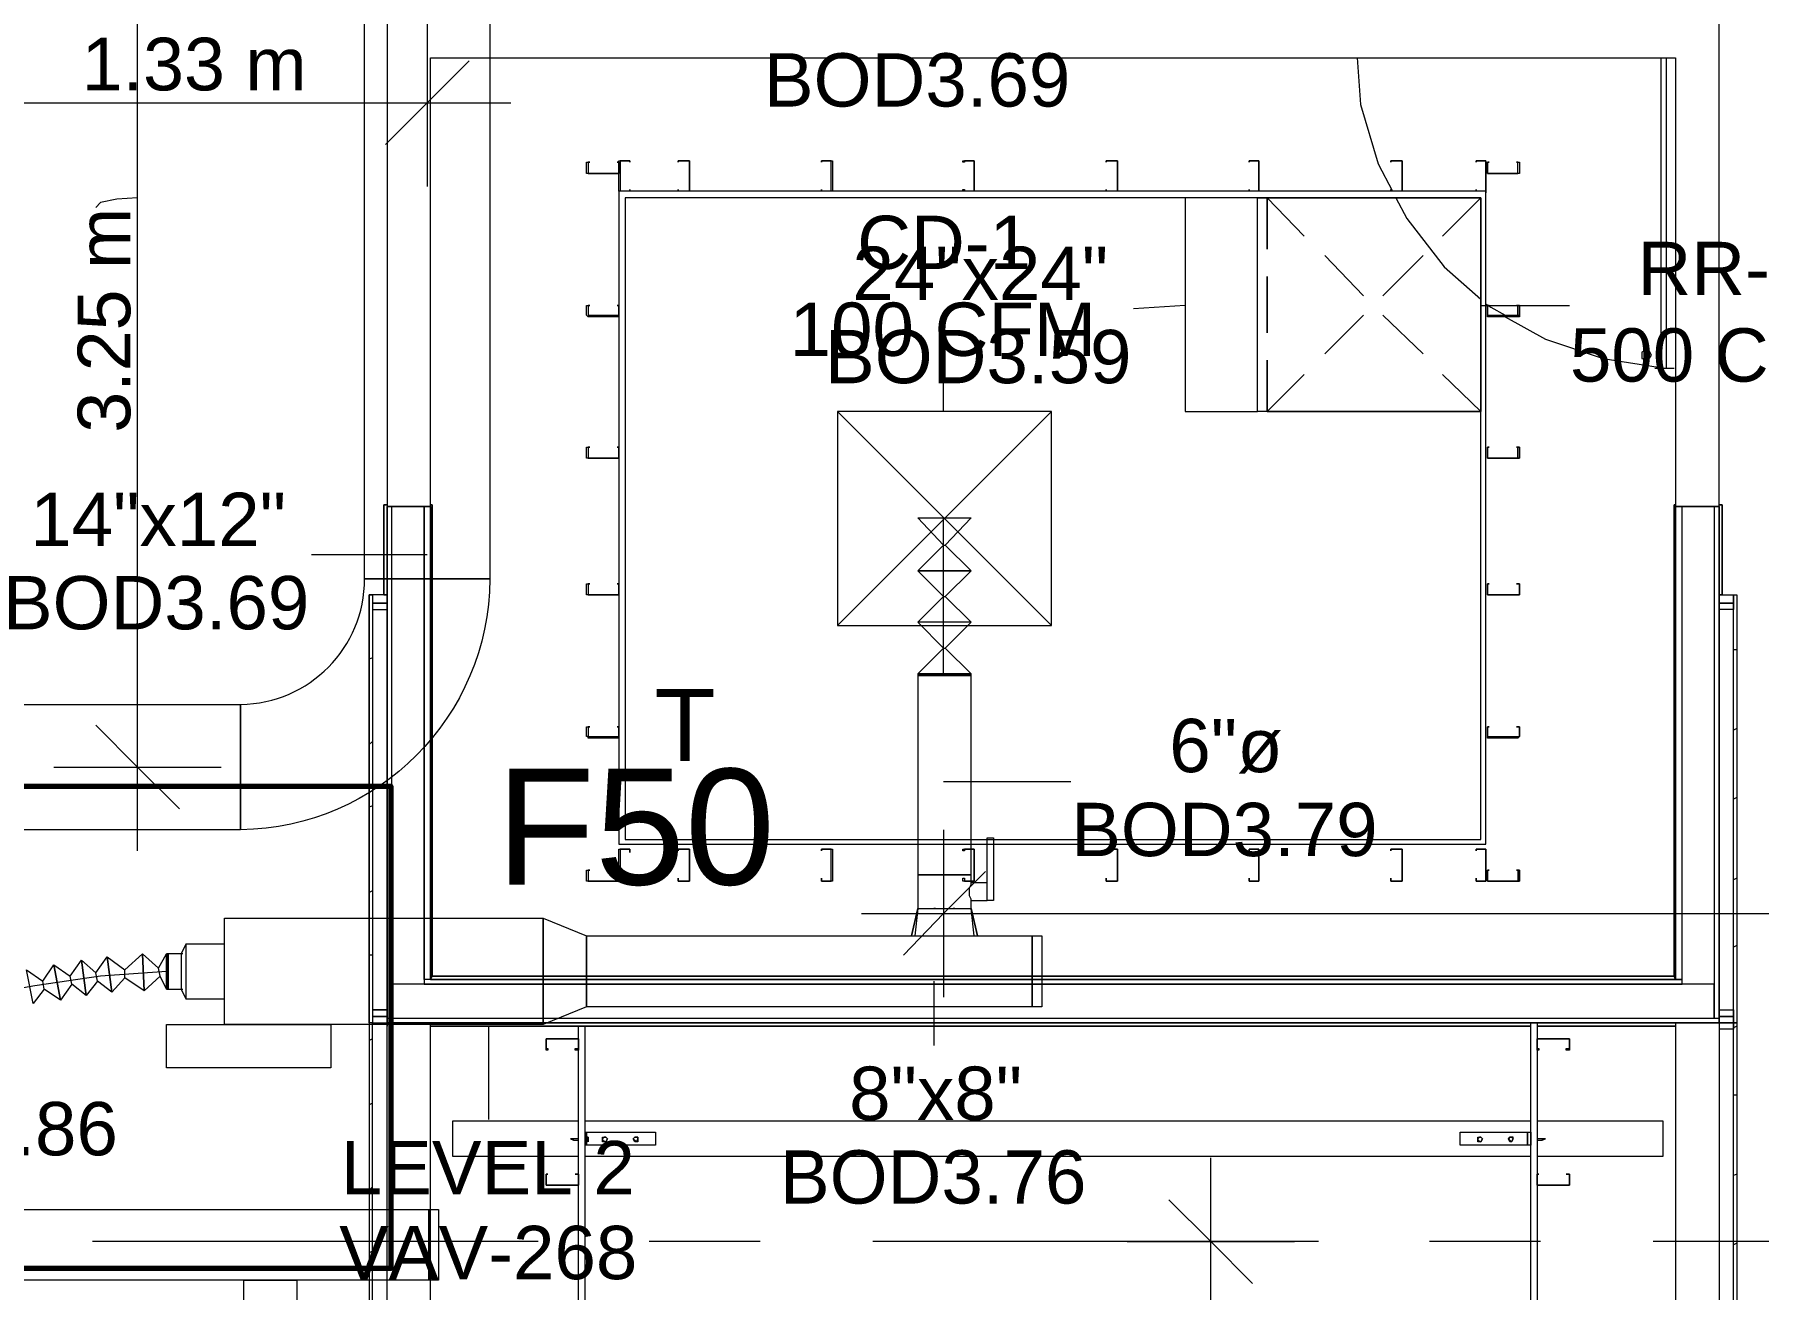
# Model space of a CAD drawing. Header units: metres. Extents: x -2 to 237, y -8 to 52.
# Drawn here: x 28.529 to 33.438, y 41.415 to 44.99 of the extents above; entities that cross this region are included whole.
import ezdxf

# ---------------------------------------------------------------- set-up
doc = ezdxf.new("R2010")
doc.units = ezdxf.units.M
doc.layers.add('HVAC - Ductos', color=5, linetype='Continuous', lineweight=0)
doc.layers.add('PDF2_Text', color=7, linetype='Continuous', lineweight=0)
doc.layers.add('PDF2_Geometry', color=7, linetype='Continuous', lineweight=0, true_color=0xaaaaaa)
doc.styles.add('PDF Arial-BoldMT-Identity-H', font='arial.ttf')
doc.styles.add('PDF Helvetica', font='')
doc.styles.get('PDF Helvetica').set_extended_font_data('Helvetica')

msp = doc.modelspace()

# ---------------------------------------------------------------- linework, layer by layer
at = {"layer": 'HVAC - Ductos', "lineweight": 0}
for points in [[(28.8224, 42.6647), (28.8224, 46.385)], [(29.6471, 45.0335), (29.6471, 44.7952), (29.6471, 44.557)], [(29.7662, 44.9143), (29.6471, 44.7952), (29.5279, 44.676)], [(28.0755, 44.7952), (29.8853, 44.7952)], [(28.8224, 44.5249), (28.7628, 44.5203), (28.717, 44.5111), (28.7032, 44.4973)], [(32.0387, 43.9155), (32.648, 43.9155), (32.0112, 43.9155), (32.0112, 44.5249), (31.8051, 44.5249), (31.8051, 43.9155), (32.0112, 43.9155), (32.0112, 44.5249), (32.648, 44.5249), (32.0387, 44.5249)], [(32.1441, 44.4149), (32.0387, 44.5249), (32.0387, 44.3783)], [(32.648, 43.9155), (32.648, 44.5249), (32.648, 43.9155)], [(32.2036, 44.3599), (32.3136, 44.2454)], [(32.0387, 44.3004), (32.0387, 44.14)], [(31.8051, 44.2179), (31.6584, 44.2087)], [(32.3686, 44.1904), (32.4831, 44.0804)], [(32.648, 44.2179), (32.9001, 44.2179)], [(31.1178, 43.9155), (31.1178, 44.0483)], [(32.0387, 44.0621), (32.0387, 43.9155)], [(32.5381, 44.0209), (32.648, 43.9155)], [(31.4248, 43.3061), (30.8153, 43.9155)], [(30.8153, 43.3061), (31.4248, 43.9155)], [(31.1178, 43.5352), (31.0445, 43.6131), (31.1957, 43.6131), (31.1224, 43.5352), (31.1957, 43.4619), (31.0445, 43.4619), (31.1178, 43.5352), (31.1224, 43.5352)], [(31.1178, 43.1687), (31.1178, 43.2603), (31.1178, 43.3428), (31.1178, 43.4207), (31.1178, 43.4848), (31.1178, 43.5398), (31.1178, 43.5764), (31.1178, 43.604), (31.1178, 43.6131)], [(29.6471, 43.5077), (29.3172, 43.5077)], [(31.1178, 43.3886), (31.0445, 43.4619), (31.1957, 43.4619), (31.1224, 43.3886), (31.1957, 43.3153), (31.0445, 43.3153), (31.1178, 43.3886), (31.1224, 43.3886)], [(31.1224, 43.242), (31.1957, 43.1687), (31.0445, 43.1687), (31.0491, 43.1687), (31.0674, 43.1687), (31.0902, 43.1687), (31.1178, 43.1687), (31.1499, 43.1687), (31.1727, 43.1687), (31.1911, 43.1687), (31.1957, 43.1687), (31.1911, 43.1687), (31.1727, 43.1687), (31.1499, 43.1687), (31.1178, 43.1687), (31.0902, 43.1687), (31.0674, 43.1687), (31.0491, 43.1687), (31.0445, 43.1687), (31.0445, 43.1641), (31.0445, 42.596), (31.0536, 42.596), (31.0674, 42.596), (31.0811, 42.596), (31.0994, 42.596), (31.1178, 42.596), (31.1407, 42.596), (31.159, 42.596), (31.1727, 42.596), (31.1865, 42.596), (31.1957, 42.596), (31.1957, 43.1641), (31.1957, 43.1687), (31.0445, 43.1687), (31.1178, 43.242), (31.1224, 43.242), (31.1957, 43.3153), (31.0445, 43.3153), (31.1178, 43.242)], [(28.7032, 43.0221), (28.8224, 42.903), (28.9415, 42.7838)], [(28.5841, 42.903), (28.8224, 42.903), (29.0606, 42.903)], [(31.1178, 42.8617), (31.4798, 42.8617)], [(31.1178, 42.7243), (31.1178, 42.486), (31.1178, 42.2477)], [(31.2369, 42.6051), (31.1178, 42.486), (31.0032, 42.3669)], [(31.1957, 42.5226), (31.1957, 42.5272), (31.1911, 42.5364), (31.1911, 42.541), (31.1911, 42.5502), (31.1911, 42.5593), (31.1957, 42.5684), (31.1957, 42.573)], [(30.8841, 42.486), (37.4543, 42.486)], [(31.0262, 42.4219), (31.0445, 42.4998), (31.0262, 42.4219)], [(31.0445, 42.4998), (31.0353, 42.4219)], [(31.0491, 42.4998), (31.0491, 42.4998)], [(31.0674, 42.4998), (31.0674, 42.4998)], [(31.072, 42.4219), (31.0765, 42.4219), (31.0857, 42.4219), (31.0994, 42.4219), (31.104, 42.4219), (31.1086, 42.4219), (31.1315, 42.4219), (31.1361, 42.4219), (31.1407, 42.4219), (31.1545, 42.4219), (31.1636, 42.4219), (31.1682, 42.4219), (31.1727, 42.4219), (31.1911, 42.4219), (31.2049, 42.4219), (31.2094, 42.4219), (31.214, 42.4219), (31.1957, 42.4998), (31.214, 42.4219)], [(31.0857, 42.4998), (31.0902, 42.4998), (31.0948, 42.4998), (31.0902, 42.4998)], [(31.1178, 42.4998), (31.1224, 42.4998)], [(31.1499, 42.4998), (31.1453, 42.4998), (31.1499, 42.4998), (31.1545, 42.4998)], [(31.1727, 42.4998), (31.1727, 42.4998)], [(31.1773, 42.4998), (31.1865, 42.4998), (31.1911, 42.4998)], [(31.1957, 42.4998), (31.1957, 42.4998)], [(31.2049, 42.4219), (31.1957, 42.4998)], [(31.0262, 42.4219), (31.0307, 42.4219), (31.0353, 42.4219), (31.0445, 42.4219)], [(31.0262, 42.4219), (31.0262, 42.4219)], [(31.0491, 42.4219), (31.0674, 42.4219)], [(31.214, 42.4219), (31.214, 42.4219)], [(28.9598, 42.3989), (28.9598, 42.3943), (28.9598, 42.3852), (28.9598, 42.376), (28.9598, 42.3577), (28.9598, 42.3394), (28.9598, 42.3211), (28.9598, 42.3027), (28.9598, 42.2844), (28.9598, 42.2661), (28.9598, 42.2569), (28.9598, 42.2477), (28.9598, 42.2432)], [(28.5566, 42.2707), (28.5245, 42.2295), (28.5062, 42.3257), (28.552, 42.2935), (28.5841, 42.3394), (28.6024, 42.2386), (28.5566, 42.2707), (28.552, 42.2935)], [(28.6345, 42.2844), (28.6024, 42.2386), (28.5841, 42.3394), (28.6299, 42.3073), (28.662, 42.3532), (28.6758, 42.2523), (28.6345, 42.2844), (28.6299, 42.3073)], [(28.7078, 42.2935), (28.6758, 42.2523), (28.662, 42.3532), (28.7032, 42.3165), (28.7353, 42.3623), (28.749, 42.2615), (28.7078, 42.2935), (28.7032, 42.3165)], [(28.7857, 42.3027), (28.749, 42.2615), (28.7353, 42.3623), (28.7857, 42.3257), (28.8361, 42.3715), (28.8407, 42.2661), (28.7857, 42.3027), (28.7857, 42.3257)], [(28.8865, 42.3073), (28.8407, 42.2661), (28.8361, 42.3715), (28.8819, 42.3302), (28.9048, 42.3715), (28.9048, 42.2707), (28.9094, 42.2707), (28.9094, 42.2753), (28.9094, 42.289), (28.9094, 42.3119), (28.9094, 42.3302), (28.9094, 42.3532), (28.9094, 42.3669), (28.9094, 42.3715), (28.9094, 42.3669), (28.9094, 42.3532), (28.9094, 42.3302), (28.9094, 42.3119), (28.9094, 42.289), (28.9094, 42.2753), (28.9094, 42.2707)], [(28.9094, 42.3715), (28.9048, 42.3715), (28.9048, 42.2707), (28.8865, 42.3073), (28.8819, 42.3302)], [(28.9507, 42.3715), (28.9094, 42.3715), (28.9094, 42.3669), (28.9094, 42.3623), (28.9094, 42.3577), (28.9094, 42.344), (28.9094, 42.3348), (28.9094, 42.3211), (28.9094, 42.3073), (28.9094, 42.2981), (28.9094, 42.2844), (28.9094, 42.2798), (28.9094, 42.2753), (28.9094, 42.2707), (28.9507, 42.2707)], [(28.9094, 42.3669), (28.9094, 42.3623), (28.9094, 42.3577), (28.9094, 42.344), (28.9094, 42.3348), (28.9094, 42.3211), (28.9094, 42.3073), (28.9094, 42.2981), (28.9094, 42.2844), (28.9094, 42.2798), (28.9094, 42.2753)], [(28.9048, 42.3211), (28.717, 42.3073), (28.5291, 42.2798), (28.3458, 42.2477), (28.158, 42.2157), (27.9701, 42.2065)], [(31.0902, 42.2935), (31.0902, 42.1103)], [(29.8212, 42.1653), (29.8212, 41.8996)], [(31.8783, 37.0567), (31.8783, 41.7896)], [(31.7592, 41.6705), (31.8783, 41.5513), (31.9975, 41.4322)], [(31.64, 41.5513), (31.8783, 41.5513), (32.1166, 41.5513)]]:
    msp.add_lwpolyline(points, dxfattribs=at)
for points in [[(29.4684, 43.439), (29.4684, 45.1251), (29.8258, 45.1251), (29.8258, 43.439)], [(31.4248, 43.9155), (30.8153, 43.9155), (30.8153, 43.3061), (31.4248, 43.3061)], [(31.0445, 43.1641), (31.0536, 43.1641), (31.0674, 43.1641), (31.0811, 43.1641), (31.0994, 43.1641), (31.1178, 43.1641), (31.1407, 43.1641), (31.159, 43.1641), (31.1727, 43.1641), (31.1865, 43.1641), (31.1957, 43.1641), (31.1865, 43.1641), (31.1727, 43.1641), (31.159, 43.1641), (31.1407, 43.1641), (31.1178, 43.1641), (31.0994, 43.1641), (31.0811, 43.1641), (31.0674, 43.1641), (31.0536, 43.1641)], [(31.0445, 43.1641), (31.0491, 43.1641), (31.0674, 43.1641), (31.0902, 43.1641), (31.1178, 43.1641), (31.1499, 43.1641), (31.1727, 43.1641), (31.1911, 43.1641), (31.1957, 43.1641), (31.1911, 43.1641), (31.1727, 43.1641), (31.1499, 43.1641), (31.1178, 43.1641), (31.0902, 43.1641), (31.0674, 43.1641), (31.0491, 43.1641)], [(29.1156, 42.7243), (28.2176, 42.7243), (28.2176, 43.0816), (29.1156, 43.0816)], [(31.2598, 42.5226), (31.2415, 42.5226), (31.2415, 42.7013), (31.2598, 42.7013)], [(31.2415, 42.5226), (31.2415, 42.5272), (31.2415, 42.5364), (31.2415, 42.541), (31.2415, 42.5456), (31.2415, 42.5548), (31.2415, 42.5593), (31.2415, 42.5639), (31.2415, 42.5684), (31.2415, 42.573), (31.1957, 42.573), (31.1957, 42.596), (31.1865, 42.596), (31.1727, 42.596), (31.159, 42.596), (31.1407, 42.596), (31.1178, 42.596), (31.0994, 42.596), (31.0811, 42.596), (31.0674, 42.596), (31.0536, 42.596), (31.0445, 42.596), (31.0445, 42.4998), (31.0491, 42.4998), (31.0536, 42.4998), (31.0674, 42.4998), (31.0811, 42.4998), (31.0994, 42.4998), (31.1178, 42.4998), (31.1407, 42.4998), (31.159, 42.4998), (31.1727, 42.4998), (31.1865, 42.4998), (31.1911, 42.4998), (31.1957, 42.4998), (31.1957, 42.5226)], [(29.0697, 42.4722), (29.9769, 42.4722), (29.9769, 42.1699), (29.0697, 42.1699)], [(29.9769, 42.4722), (30.1007, 42.4219), (30.1007, 42.2203), (29.9769, 42.1699)], [(30.1007, 42.4219), (31.3697, 42.4219), (31.3697, 42.2203), (30.1007, 42.2203)], [(31.3697, 42.2203), (31.3697, 42.4219), (31.3973, 42.4219), (31.3973, 42.2203)], [(28.9598, 42.2432), (29.0697, 42.2432), (29.0697, 42.2477), (29.0697, 42.2569), (29.0697, 42.2661), (29.0697, 42.2844), (29.0697, 42.3027), (29.0697, 42.3211), (29.0697, 42.3394), (29.0697, 42.3577), (29.0697, 42.376), (29.0697, 42.3852), (29.0697, 42.3943), (29.0697, 42.3989), (28.9598, 42.3989), (28.9461, 42.3715), (28.9461, 42.3623), (28.9461, 42.344), (28.9461, 42.3211), (28.9461, 42.2981), (28.9461, 42.2798), (28.9461, 42.2707)], [(28.9048, 42.3715), (28.9048, 42.3669), (28.9048, 42.3532), (28.9048, 42.3302), (28.9048, 42.3119), (28.9048, 42.289), (28.9048, 42.2753), (28.9048, 42.2707), (28.9048, 42.2753), (28.9048, 42.289), (28.9048, 42.3119), (28.9048, 42.3302), (28.9048, 42.3532), (28.9048, 42.3669)], [(28.9048, 42.0462), (28.9048, 42.1699), (29.3722, 42.1699), (29.3722, 42.0462)], [(25.7801, 41.643), (29.6516, 41.643), (29.6516, 41.4414), (25.7801, 41.4414)], [(29.6516, 41.4414), (29.6516, 41.643), (29.6791, 41.643), (29.6791, 41.4414)], [(29.276, 41.4414), (29.276, 41.3406), (29.2714, 41.3406), (29.2668, 41.3406), (29.253, 41.3406), (29.2393, 41.3406), (29.221, 41.3406), (29.198, 41.3406), (29.1797, 41.3406), (29.1614, 41.3406), (29.1476, 41.3406), (29.1339, 41.3406), (29.1248, 41.3406), (29.1248, 41.4414), (29.1339, 41.4414), (29.1476, 41.4414), (29.1614, 41.4414), (29.1797, 41.4414), (29.198, 41.4414), (29.221, 41.4414), (29.2393, 41.4414), (29.253, 41.4414), (29.2668, 41.4414), (29.2714, 41.4414)]]:
    msp.add_lwpolyline(points, close=True, dxfattribs=at)
msp.add_lwpolyline([(29.1156, 42.7243), (29.1156, 43.0816, 0.412129), (29.4684, 43.439), (29.8258, 43.439, -0.408287)], format="xyb", close=True, dxfattribs=at)
at = {"layer": 'PDF2_Geometry', "lineweight": 0}
for points in [[(29.5325, 45.0471), (29.5325, 43.6452), (29.5325, 43.3932), (29.4913, 43.3932), (29.4913, 43.3703), (29.5325, 43.3703), (29.4913, 43.3703), (29.4913, 43.3519), (29.5325, 43.3519)], [(29.5325, 35.8517), (29.5325, 42.1745), (29.5325, 42.2981), (29.5325, 43.6452), (29.6562, 43.6452), (29.6562, 44.9235), (33.2024, 44.9235), (33.2024, 43.6452), (33.3262, 43.6452), (33.3262, 44.9235), (33.3262, 45.0471)], [(32.2953, 44.9235), (32.3045, 44.7906), (32.3549, 44.6211), (32.3961, 44.5432)], [(33.1612, 44.0392), (33.1612, 44.9235)], [(33.175, 44.9235), (33.175, 44.0392)], [(30.1923, 44.5432), (30.1923, 44.5935), (30.1052, 44.5935), (30.1923, 44.5935)], [(30.1052, 44.5935), (30.1052, 44.5935)], [(30.1098, 44.6257), (30.1098, 44.6257)], [(30.1877, 44.6257), (30.1877, 44.6257)], [(30.1923, 44.6257), (30.1923, 44.5935), (30.1923, 44.6257), (30.1923, 44.6302), (30.1969, 44.6302), (30.2244, 44.6302), (30.2244, 44.6257), (30.2244, 44.6302), (30.1969, 44.6302), (30.1969, 44.5432)], [(32.6618, 44.5432), (32.6618, 44.6302), (32.6343, 44.6302), (32.6343, 44.6257), (32.6343, 44.6302), (32.6618, 44.6302), (32.6618, 44.5432), (30.1923, 44.5432), (30.1923, 44.5249), (30.1923, 42.6968), (30.1923, 42.683), (32.6618, 42.683), (32.6618, 42.6968), (32.6618, 44.5249), (32.6618, 44.5432), (32.6618, 44.5386)], [(30.1923, 44.5935), (30.1923, 44.5935)], [(30.1923, 44.5935), (30.1923, 44.5935)], [(30.1969, 44.6302), (30.1969, 44.6302)], [(30.2244, 44.6257), (30.2244, 44.6257)], [(30.3618, 44.6257), (30.3618, 44.6257)], [(30.3938, 44.6302), (30.3938, 44.6302)], [(30.3938, 44.6302), (30.3938, 44.6302)], [(30.7971, 44.5432), (30.7971, 44.6302), (30.7696, 44.6302), (30.7696, 44.6257), (30.7696, 44.6302), (30.7971, 44.6302), (30.8016, 44.6302), (30.8016, 44.5432)], [(30.7696, 44.6257), (30.7696, 44.6257)], [(30.7971, 44.6302), (30.7971, 44.6302)], [(31.2049, 44.6302), (31.2049, 44.6302)], [(31.2049, 44.6302), (31.2049, 44.6302)], [(31.5805, 44.6257), (31.5805, 44.6257)], [(31.9883, 44.6257), (31.9883, 44.6257)], [(32.0158, 44.6302), (32.0158, 44.6302)], [(32.0158, 44.6302), (32.0158, 44.6302)], [(32.3915, 44.6257), (32.3915, 44.6257)], [(32.4236, 44.6302), (32.4236, 44.6302)], [(32.4236, 44.6302), (32.4236, 44.6302)], [(32.6343, 44.6257), (32.6343, 44.6257)], [(32.6618, 44.6302), (32.6618, 44.6302)], [(32.6618, 44.6302), (32.6618, 44.6302)], [(32.6664, 44.5935), (32.6664, 44.5935)], [(32.6664, 44.5935), (32.6664, 44.5935)], [(32.671, 44.6257), (32.671, 44.6257)], [(32.7488, 44.6257), (32.7488, 44.6257)], [(32.7534, 44.5935), (32.7534, 44.5935)], [(30.2244, 44.5478), (30.2244, 44.5478)], [(30.3618, 44.5478), (30.3618, 44.5478)], [(30.7696, 44.5478), (30.7696, 44.5478)], [(31.1727, 44.5432), (31.1727, 44.5478), (31.1773, 44.5478), (31.1773, 44.5432)], [(31.5805, 44.5478), (31.5805, 44.5478)], [(31.9883, 44.5478), (31.9883, 44.5478)], [(32.3915, 44.5478), (32.3915, 44.5478)], [(32.6343, 44.5478), (32.6343, 44.5478)], [(32.4052, 44.5249), (32.4373, 44.4653), (32.5427, 44.3278), (32.648, 44.2362)], [(30.1052, 44.1904), (30.1052, 44.1904)], [(30.1098, 44.2179), (30.1098, 44.2179)], [(30.1877, 44.2179), (30.1877, 44.2179)], [(30.1923, 44.1904), (30.1923, 44.1904)], [(32.6618, 44.2224), (32.6756, 44.2133), (32.7168, 44.1904)], [(32.6664, 44.2179), (32.6664, 44.1904)], [(32.671, 44.2179), (32.6664, 44.2179)], [(32.6664, 44.2179), (32.671, 44.2179)], [(32.6664, 44.1904), (32.6664, 44.2179)], [(32.6664, 44.1904), (32.6664, 44.1904)], [(32.6664, 44.1904), (32.7534, 44.1904)], [(32.6664, 44.1904), (32.6664, 44.1904)], [(32.6664, 44.1858), (32.6664, 44.1904)], [(32.671, 44.2179), (32.671, 44.2179)], [(32.671, 44.2179), (32.671, 44.2179)], [(32.7488, 44.2179), (32.758, 44.2179)], [(32.7488, 44.2179), (32.7488, 44.2179)], [(32.7534, 44.2179), (32.7488, 44.2179)], [(32.7534, 44.2179), (32.7534, 44.2179)], [(32.7534, 44.1904), (32.7534, 44.2179)], [(32.7534, 44.1904), (32.7534, 44.1904)], [(32.758, 44.1904), (32.7534, 44.1858)], [(32.758, 44.2179), (32.758, 44.1904)], [(32.7534, 44.1858), (32.6664, 44.1858)], [(32.7168, 44.1858), (32.8313, 44.1217), (32.9963, 44.0667), (33.1704, 44.0392)], [(33.1429, 44.0392), (33.1978, 44.0392)], [(30.1098, 43.8147), (30.1098, 43.8147)], [(30.1877, 43.8147), (30.1877, 43.8147)], [(32.758, 43.8147), (32.758, 43.7826), (32.7534, 43.7826), (32.6664, 43.7826), (32.6664, 43.8147), (32.671, 43.8147), (32.6664, 43.8147), (32.6664, 43.7826), (32.7534, 43.7826), (32.7534, 43.8147)], [(32.671, 43.8147), (32.671, 43.8147)], [(32.671, 43.8147), (32.671, 43.8147)], [(32.7488, 43.8147), (32.7488, 43.8147)], [(32.7534, 43.8147), (32.7534, 43.8147)], [(30.1052, 43.7826), (30.1052, 43.7826)], [(30.1923, 43.7826), (30.1923, 43.7826)], [(30.1923, 43.7826), (30.1923, 43.7826)], [(32.6664, 43.7826), (32.6664, 43.7826)], [(32.6664, 43.7826), (32.6664, 43.7826)], [(32.6664, 43.7826), (32.6664, 43.7826)], [(32.6664, 43.7826), (32.6664, 43.7826)], [(32.7534, 43.7826), (32.7534, 43.7826)], [(29.6562, 37.2583), (29.6562, 42.1745), (33.3262, 42.1745), (33.3262, 42.2981), (33.3262, 43.6452), (33.2024, 43.6452), (33.2024, 42.2981), (33.2024, 43.6452), (33.2024, 42.2981), (33.2208, 42.2981), (33.2208, 43.6452), (33.2024, 43.6452), (33.2024, 42.2981), (33.2024, 43.6452), (33.2024, 42.2981), (33.1978, 42.3073), (33.2024, 42.2981), (29.6562, 42.2981), (29.6379, 42.2981), (29.6379, 43.6452), (29.6562, 43.6452), (29.6562, 42.2981), (29.6562, 43.6452), (29.5325, 43.6452), (29.5325, 43.3932), (29.5233, 43.3932), (29.5233, 43.6498), (29.5325, 43.6498), (29.5233, 43.6498), (29.5233, 43.3932), (29.5325, 43.3932)], [(29.5325, 43.6452), (29.5325, 43.6452)], [(29.5325, 43.6452), (29.5463, 43.6452)], [(29.5325, 43.6452), (29.5325, 42.1882)], [(29.5463, 42.1882), (29.5463, 43.6452)], [(29.6562, 42.2981), (29.6562, 43.6452)], [(29.6562, 43.6452), (29.6562, 42.2981)], [(33.2024, 43.6452), (33.2024, 43.6452)], [(33.3124, 43.6452), (33.3262, 43.6452)], [(33.3124, 42.1882), (33.3262, 42.1882), (33.3262, 43.6452)], [(33.3124, 43.6452), (33.3124, 42.1882)], [(33.3262, 43.6452), (33.3262, 42.1745)], [(33.3262, 43.6452), (33.3262, 42.1745)], [(30.1098, 43.4253), (30.1098, 43.4253)], [(30.1877, 43.4253), (30.1877, 43.4253)], [(32.671, 43.4253), (32.671, 43.4253)], [(32.7488, 43.4253), (32.7488, 43.4253)], [(29.4913, 43.3932), (29.4821, 43.3932), (29.4821, 42.1745), (29.4821, 43.3932), (29.4913, 43.3932), (29.4913, 42.1745), (29.4821, 42.1745)], [(29.4913, 43.3703), (29.4913, 42.2111), (29.5325, 42.2111), (29.4913, 42.2111), (29.4913, 42.1928), (29.5325, 42.1928), (29.4913, 42.1928), (29.4913, 42.1745), (29.4821, 42.1745), (29.4821, 40.8962), (29.4913, 40.8962), (29.4913, 40.9144), (29.5325, 40.9144)], [(30.1052, 43.3932), (30.1052, 43.3932)], [(30.1923, 43.3932), (30.1923, 43.3932)], [(30.1923, 43.3932), (30.1923, 43.3932)], [(32.6664, 43.3932), (32.6664, 43.3932)], [(32.6664, 43.3932), (32.6664, 43.3932)], [(32.758, 43.3932), (32.758, 43.3932)], [(32.758, 43.3932), (32.758, 43.3932)], [(33.3262, 42.1928), (33.3674, 42.1928), (33.3262, 42.1928), (33.3674, 42.1928), (33.3674, 42.1745), (33.3674, 43.3932), (33.3765, 43.3932), (33.3765, 42.1745), (33.3674, 42.1745), (33.3674, 42.1561), (33.3262, 42.1561)], [(33.3262, 42.2111), (33.3674, 42.2111), (33.3674, 42.1928), (33.3674, 43.3703)], [(33.3262, 43.3703), (33.3674, 43.3703), (33.3674, 43.3519), (33.3262, 43.3519)], [(33.3674, 43.3932), (33.3765, 43.3932), (33.3765, 42.1745), (33.3765, 40.8962), (33.3674, 40.8962), (33.3674, 39.6179), (33.3765, 39.6179), (33.3765, 38.3441), (33.3674, 38.3441), (33.3674, 37.0658), (33.3765, 37.0658)], [(29.4913, 43.2145), (29.4821, 43.2099)], [(33.3765, 43.2374), (33.3674, 43.2374)], [(30.1098, 43.0175), (30.1098, 43.0175)], [(30.1877, 43.0175), (30.1877, 43.0175)], [(32.671, 43.0175), (32.671, 43.0175)], [(32.7488, 43.0175), (32.7488, 43.0175)], [(33.3765, 43.0129), (33.3674, 43.0084)], [(29.4913, 42.9762), (29.4821, 42.9671)], [(30.1052, 42.99), (30.1052, 42.99)], [(30.1923, 42.99), (30.1923, 42.99)], [(32.6664, 42.99), (32.6664, 42.99)], [(33.3765, 42.8159), (33.3674, 42.8113)], [(29.4913, 42.793), (29.4821, 42.7884)], [(30.1969, 42.6692), (30.1969, 42.6692)], [(30.3938, 42.6692), (30.3938, 42.6692)], [(30.3938, 42.6692), (30.3938, 42.6692)], [(30.7971, 42.6692), (30.7971, 42.6692)], [(31.2049, 42.6692), (31.2049, 42.6692)], [(31.2049, 42.6692), (31.2049, 42.6692)], [(32.0158, 42.6692), (32.0158, 42.6692)], [(32.0158, 42.6692), (32.0158, 42.6692)], [(32.4236, 42.6692), (32.4236, 42.6692)], [(32.4236, 42.6692), (32.4236, 42.6692)], [(32.6618, 42.6692), (32.6618, 42.6692)], [(32.6618, 42.6692), (32.6618, 42.6692)], [(30.2244, 42.6601), (30.2244, 42.6601)], [(30.3618, 42.6647), (30.3618, 42.6647)], [(30.7696, 42.6647), (30.7696, 42.6647)], [(31.5805, 42.6647), (31.5805, 42.6647)], [(31.9883, 42.6647), (31.9883, 42.6647)], [(32.3915, 42.6647), (32.3915, 42.6647)], [(32.6343, 42.6647), (32.6343, 42.6647)], [(30.1052, 42.5776), (30.1052, 42.5776)], [(30.1098, 42.6097), (30.1098, 42.6097)], [(30.1877, 42.6097), (30.1877, 42.6097)], [(30.1923, 42.5776), (30.1923, 42.5776)], [(30.1923, 42.5776), (30.1923, 42.5776)], [(30.1969, 42.5776), (30.1969, 42.5776)], [(30.2244, 42.5822), (30.2244, 42.5822)], [(30.3618, 42.5868), (30.3618, 42.5868)], [(30.3938, 42.5776), (30.3938, 42.5776)], [(30.3938, 42.5776), (30.3938, 42.5776)], [(30.7696, 42.5868), (30.7696, 42.5868)], [(30.7971, 42.5776), (30.7971, 42.5776)], [(31.2049, 42.5776), (31.2049, 42.5776)], [(31.2049, 42.5776), (31.2049, 42.5776)], [(31.5805, 42.5868), (31.5805, 42.5868)], [(31.9883, 42.5868), (31.9883, 42.5868)], [(32.0158, 42.5776), (32.0158, 42.5776)], [(32.0158, 42.5776), (32.0158, 42.5776)], [(32.3915, 42.5868), (32.3915, 42.5868)], [(32.4236, 42.5776), (32.4236, 42.5776)], [(32.4236, 42.5776), (32.4236, 42.5776)], [(32.6343, 42.5868), (32.6343, 42.5868)], [(32.6618, 42.5776), (32.6618, 42.5776)], [(32.6618, 42.5776), (32.6618, 42.5776)], [(32.7534, 42.6097), (32.7534, 42.5776), (32.6664, 42.5776), (32.7534, 42.5776), (32.6664, 42.5776), (32.6664, 42.6097), (32.671, 42.6097), (32.6664, 42.6097)], [(32.6664, 42.5776), (32.6664, 42.5776)], [(32.6664, 42.5776), (32.6664, 42.5776)], [(32.6664, 42.5776), (32.6664, 42.5776)], [(32.6664, 42.5776), (32.6664, 42.5776)], [(32.6664, 42.5776), (32.758, 42.5776), (32.7534, 42.5776)], [(32.6664, 42.5776), (32.6664, 42.5776)], [(32.6664, 42.5776), (32.6664, 42.5776)], [(32.671, 42.6097), (32.671, 42.6097)], [(32.671, 42.6097), (32.671, 42.6097)], [(32.671, 42.6097), (32.671, 42.6097)], [(32.7488, 42.6097), (32.7488, 42.6097)], [(32.7488, 42.6097), (32.7488, 42.6097)], [(32.7488, 42.6097), (32.7488, 42.6097)], [(32.7534, 42.5776), (32.7534, 42.5776)], [(32.758, 42.5776), (32.758, 42.5776)], [(32.758, 42.5776), (32.758, 42.5776)], [(32.758, 42.5776), (32.758, 42.5776)], [(33.3765, 42.5868), (33.3674, 42.5822)], [(29.4913, 42.5502), (29.4821, 42.5456)], [(33.3765, 42.3943), (33.3674, 42.3898)], [(29.4913, 42.3669), (29.4821, 42.3669)], [(29.6562, 42.2981), (29.6562, 42.2981)], [(29.6562, 42.2981), (29.6562, 42.2981)], [(33.2024, 42.2981), (29.6562, 42.2981), (33.2024, 42.2981)], [(33.2024, 42.2981), (33.2024, 42.2981)], [(29.5325, 42.1882), (29.5463, 42.1882)], [(29.4821, 37.0658), (29.4821, 38.3441), (29.4913, 38.3441), (29.4913, 39.6179), (29.4821, 39.6179), (29.4821, 40.8962), (29.4913, 40.8962), (29.4913, 42.1745), (29.5325, 42.1745), (29.5325, 42.1653), (29.5325, 42.1745), (29.6562, 42.1745), (33.3262, 42.1745), (33.3262, 35.8517)], [(29.4913, 42.1286), (29.4821, 42.124)], [(29.5325, 42.1745), (29.5325, 42.1745)], [(29.5325, 42.1745), (33.3262, 42.1745)], [(29.954, 42.1745), (32.7901, 42.1745)], [(29.954, 42.1745), (32.7901, 42.1745)], [(30.0777, 42.1286), (30.0777, 42.1286)], [(30.0777, 42.1286), (30.0777, 42.1286)], [(32.7901, 37.2583), (32.7901, 42.1745)], [(32.8084, 42.1745), (32.7901, 42.1745)], [(32.8084, 42.1745), (32.8084, 37.2583)], [(32.9001, 42.1286), (32.9001, 42.1286)], [(32.9001, 42.1286), (32.9001, 42.1286)], [(33.2024, 42.1745), (33.2024, 37.2583)], [(33.3262, 42.1745), (33.3262, 42.1745)], [(33.3765, 40.8962), (33.3674, 40.8962), (33.3674, 42.1745), (33.3765, 42.1745)], [(33.3765, 42.1653), (33.3674, 42.1607)], [(29.4913, 41.9454), (29.4821, 41.9408)], [(33.3765, 41.9682), (33.3674, 41.9682)], [(30.0777, 41.7942), (29.7203, 41.7942), (29.7203, 41.895), (30.0777, 41.895)], [(30.0961, 41.895), (32.7901, 41.895)], [(32.8084, 41.895), (33.1658, 41.895), (33.1658, 41.7942), (32.8084, 41.7942)], [(30.0777, 41.8445), (30.064, 41.8445), (30.0549, 41.8445), (30.064, 41.84), (30.0777, 41.84)], [(30.064, 41.84), (30.064, 41.8445)], [(30.0961, 41.8629), (30.1007, 41.8629), (30.2976, 41.8629), (30.2976, 41.8262), (30.1007, 41.8262), (30.0961, 41.8262)], [(30.1052, 41.8491), (30.1007, 41.8491)], [(30.1007, 41.84), (30.1052, 41.8354)], [(32.7809, 41.8491), (32.7809, 41.8491)], [(32.7809, 41.8354), (32.7809, 41.84)], [(32.8084, 41.84), (32.8222, 41.84), (32.8313, 41.8445), (32.8222, 41.8445), (32.8084, 41.8445)], [(32.8222, 41.8445), (32.8222, 41.84)], [(32.8222, 41.8445), (32.8222, 41.8445)], [(32.7901, 41.7942), (30.0961, 41.7942)], [(29.9906, 41.7437), (29.9906, 41.7437)], [(30.0686, 41.7437), (30.0686, 41.7437)], [(32.813, 41.7437), (32.813, 41.7437)], [(32.8909, 41.7437), (32.8909, 41.7437)], [(33.3765, 41.7437), (33.3674, 41.7392)], [(29.4913, 41.7071), (29.4821, 41.6979)], [(30.0777, 41.7117), (30.0777, 41.7117)], [(30.0777, 41.7117), (30.0777, 41.7117)], [(32.9001, 41.7117), (32.9001, 41.7117)], [(32.9001, 41.7117), (32.9001, 41.7117)], [(29.9632, 41.5513), (28.694, 41.5513)], [(30.5955, 41.5513), (30.2793, 41.5513)], [(32.1853, 41.5513), (30.9162, 41.5513)], [(32.8176, 41.5513), (32.5014, 41.5513)], [(34.4074, 41.5513), (33.1383, 41.5513)], [(33.3765, 41.5468), (33.3674, 41.5422)], [(29.4913, 41.5239), (29.4821, 41.5193)]]:
    msp.add_lwpolyline(points, dxfattribs=at)
for points in [[(30.1098, 44.6257), (30.1052, 44.6257), (30.1052, 44.5935), (30.1007, 44.5935), (30.1007, 44.6257)], [(30.1877, 44.6257), (30.1923, 44.6257)], [(30.3938, 44.6302), (30.3618, 44.6302), (30.3618, 44.6257), (30.3618, 44.6302), (30.3938, 44.6302), (30.3938, 44.5432)], [(31.2049, 44.6302), (31.1773, 44.6302), (31.1773, 44.6257), (31.1727, 44.6257), (31.1727, 44.6302), (31.2049, 44.6302), (31.2049, 44.5432)], [(31.6126, 44.6302), (31.608, 44.6302), (31.5805, 44.6302), (31.5805, 44.6257), (31.5805, 44.6302), (31.608, 44.6302), (31.6126, 44.6302), (31.6126, 44.5432)], [(32.0158, 44.6302), (31.9883, 44.6302), (31.9883, 44.6257), (31.9883, 44.6302), (32.0158, 44.6302), (32.0158, 44.5432)], [(32.4236, 44.6302), (32.3915, 44.6302), (32.3915, 44.6257), (32.3915, 44.6302), (32.4236, 44.6302), (32.4236, 44.5432)], [(32.758, 44.5935), (32.7534, 44.5935), (32.6664, 44.5935), (32.6664, 44.6257), (32.671, 44.6257), (32.6664, 44.6257), (32.6664, 44.5935), (32.7534, 44.5935), (32.7534, 44.6257), (32.7488, 44.6257), (32.758, 44.6257)], [(30.2244, 44.5478), (30.2244, 44.5432)], [(30.3618, 44.5478), (30.3618, 44.5432)], [(30.7696, 44.5478), (30.7696, 44.5432)], [(31.5805, 44.5478), (31.5805, 44.5432)], [(31.9883, 44.5478), (31.9883, 44.5432)], [(32.3915, 44.5478), (32.3915, 44.5432)], [(32.6343, 44.5478), (32.6343, 44.5432)], [(32.648, 44.5249), (30.2106, 44.5249), (30.2106, 42.6968), (32.648, 42.6968)], [(30.1098, 44.2179), (30.1052, 44.2179), (30.1052, 44.1904), (30.1923, 44.1904), (30.1923, 44.2179), (30.1877, 44.2179), (30.1923, 44.2179), (30.1923, 44.1904), (30.1923, 44.1858), (30.1052, 44.1858), (30.1007, 44.1904), (30.1007, 44.2179)], [(32.758, 44.1904), (32.758, 44.1858), (32.7534, 44.1858), (32.6664, 44.1858), (32.6664, 44.1904), (32.6664, 44.2179), (32.671, 44.2179), (32.6664, 44.2179), (32.6664, 44.1904), (32.7534, 44.1904), (32.758, 44.1904), (32.758, 44.2179)], [(32.7534, 44.2179), (32.758, 44.2179)], [(33.1337, 44.0759), (33.1246, 44.0942), (33.1062, 44.085), (33.1062, 44.0667), (33.1246, 44.0621)], [(30.1098, 43.8147), (30.1052, 43.8147), (30.1052, 43.7826), (30.1923, 43.7826), (30.1923, 43.8147), (30.1877, 43.8147), (30.1923, 43.8147), (30.1923, 43.7826), (30.1052, 43.7826), (30.1007, 43.7826), (30.1007, 43.8147)], [(32.7488, 43.8147), (32.7534, 43.8147), (32.758, 43.8147), (32.758, 43.7826), (32.7534, 43.7826), (32.6664, 43.7826), (32.6664, 43.8147), (32.671, 43.8147), (32.6664, 43.8147), (32.6664, 43.7826), (32.7534, 43.7826), (32.758, 43.7826), (32.758, 43.8147)], [(29.6608, 42.3073), (29.6562, 42.2981), (29.6562, 43.6452), (29.6562, 42.2981), (29.6608, 42.3073), (33.1978, 42.3073), (33.1978, 43.6498), (33.2024, 43.6498), (33.1978, 43.6498), (33.1978, 42.3073), (29.6608, 42.3073), (29.6608, 43.6498), (29.6562, 43.6498), (29.6608, 43.6498)], [(33.3353, 43.3932), (33.3353, 43.6498), (33.3262, 43.6498), (33.3353, 43.6498), (33.3353, 43.3932), (33.3262, 43.3932), (33.3262, 43.6452), (33.3262, 43.3932)], [(29.5325, 43.6452), (29.5325, 42.1745)], [(29.5463, 42.2844), (29.5463, 43.6452), (29.6379, 43.6452), (29.6379, 42.2844)], [(33.3124, 43.6452), (33.3124, 42.2844), (33.2208, 42.2844), (33.2208, 43.6452)], [(30.1098, 43.4253), (30.1052, 43.4253), (30.1052, 43.3932), (30.1923, 43.3932), (30.1923, 43.4253), (30.1877, 43.4253), (30.1923, 43.4253), (30.1923, 43.3932), (30.1052, 43.3932), (30.1007, 43.3932), (30.1007, 43.4253)], [(32.6664, 43.3932), (32.758, 43.3932), (32.758, 43.4253), (32.7488, 43.4253), (32.758, 43.4253), (32.758, 43.3932), (32.6664, 43.3932), (32.6664, 43.4253)], [(32.671, 43.4253), (32.6664, 43.4253)], [(33.3262, 43.3932), (33.3674, 43.3932), (33.3674, 43.3703), (33.3262, 43.3703)], [(30.1098, 43.0175), (30.1052, 43.0175), (30.1052, 42.99), (30.1923, 42.99), (30.1923, 43.0175), (30.1877, 43.0175), (30.1923, 43.0175), (30.1923, 42.99), (30.1923, 42.9854), (30.1052, 42.9854), (30.1052, 42.99), (30.1007, 42.99), (30.1007, 43.0175)], [(32.6664, 42.99), (32.7534, 42.99), (32.758, 42.99), (32.758, 43.0175), (32.7488, 43.0175), (32.758, 43.0175), (32.758, 42.99), (32.7534, 42.9854), (32.6664, 42.9854), (32.6664, 42.99), (32.6664, 43.0175)], [(32.671, 43.0175), (32.6664, 43.0175)], [(30.1969, 42.5776), (30.1923, 42.5776), (30.1923, 42.6692), (30.1969, 42.6692), (30.2244, 42.6692), (30.2244, 42.6601), (30.2244, 42.6692), (30.1969, 42.6692), (30.1969, 42.5776), (30.2244, 42.5776)], [(30.3618, 42.6647), (30.3618, 42.6692)], [(30.3938, 42.6692), (30.3938, 42.5776), (30.3618, 42.5776), (30.3618, 42.5868), (30.3618, 42.5776), (30.3938, 42.5776), (30.3938, 42.6692), (30.3618, 42.6692)], [(30.7696, 42.6647), (30.7696, 42.6692)], [(30.7971, 42.6692), (30.8016, 42.6692), (30.8016, 42.5776), (30.7971, 42.5776), (30.7696, 42.5776), (30.7696, 42.5868), (30.7696, 42.5776), (30.7971, 42.5776), (30.7971, 42.6692), (30.7696, 42.6692)], [(31.2049, 42.6692), (31.2049, 42.5776), (31.1727, 42.5776), (31.1727, 42.5868), (31.1773, 42.5868), (31.1773, 42.5776), (31.2049, 42.5776), (31.2049, 42.6692), (31.1773, 42.6692), (31.1773, 42.6647), (31.1727, 42.6647), (31.1727, 42.6692)], [(31.5805, 42.6647), (31.5805, 42.6692)], [(31.608, 42.6692), (31.6126, 42.6692), (31.6126, 42.5776), (31.608, 42.5776), (31.5805, 42.5776), (31.5805, 42.5868), (31.5805, 42.5776), (31.608, 42.5776), (31.6126, 42.5776), (31.6126, 42.6692), (31.608, 42.6692), (31.5805, 42.6692)], [(31.9883, 42.6647), (31.9883, 42.6692)], [(32.0158, 42.6692), (32.0158, 42.5776), (31.9883, 42.5776), (31.9883, 42.5868), (31.9883, 42.5776), (32.0158, 42.5776), (32.0158, 42.6692), (31.9883, 42.6692)], [(32.3915, 42.6647), (32.3915, 42.6692)], [(32.4236, 42.6692), (32.4236, 42.5776), (32.3915, 42.5776), (32.3915, 42.5868), (32.3915, 42.5776), (32.4236, 42.5776), (32.4236, 42.6692), (32.3915, 42.6692)], [(32.6343, 42.6647), (32.6343, 42.6692)], [(32.6618, 42.6692), (32.6618, 42.5776), (32.6343, 42.5776), (32.6343, 42.5868), (32.6343, 42.5776), (32.6618, 42.5776), (32.6618, 42.6692), (32.6343, 42.6692)], [(30.1098, 42.6097), (30.1052, 42.6097), (30.1052, 42.5776), (30.1923, 42.5776), (30.1923, 42.6097), (30.1877, 42.6097), (30.1923, 42.6097), (30.1923, 42.5776), (30.1052, 42.5776), (30.1007, 42.5776), (30.1007, 42.6097)], [(30.2244, 42.5822), (30.2244, 42.5776)], [(32.758, 42.5776), (32.6664, 42.5776), (32.6664, 42.6097), (32.6664, 42.5776), (32.6664, 42.6097), (32.671, 42.6097), (32.6664, 42.6097), (32.6664, 42.5776), (32.7534, 42.5776), (32.758, 42.5776), (32.758, 42.6097)], [(32.671, 42.6097), (32.6664, 42.6097)], [(32.758, 42.6097), (32.7488, 42.6097), (32.7534, 42.6097), (32.7488, 42.6097), (32.758, 42.6097), (32.758, 42.5776)], [(32.7488, 42.6097), (32.758, 42.6097)], [(33.3124, 42.1882), (33.3124, 42.2844), (29.5463, 42.2844), (29.5463, 42.1882)], [(29.6379, 42.2981), (29.6379, 42.2844), (33.2208, 42.2844), (33.2208, 42.2981)], [(33.2024, 42.2981), (29.6562, 42.2981)], [(29.5325, 42.1882), (33.3262, 42.1882), (33.3262, 42.1745), (29.5325, 42.1745)], [(29.6562, 42.1653), (32.7901, 42.1653)], [(29.9861, 42.1286), (29.9906, 42.1286), (30.0777, 42.1286), (30.0777, 42.0966), (30.0686, 42.0966), (30.0686, 42.1011), (30.0777, 42.1011), (30.0777, 42.1286), (29.9906, 42.1286), (29.9861, 42.1286), (29.9861, 42.1011), (29.9906, 42.1011), (29.9906, 42.0966), (29.9861, 42.0966)], [(30.0777, 42.1653), (30.0961, 42.1653), (30.0961, 37.2583), (30.0777, 37.2583)], [(32.8084, 42.1653), (33.2024, 42.1653)], [(32.8084, 42.1286), (32.813, 42.1286), (32.9001, 42.1286), (32.9001, 42.0966), (32.8909, 42.0966), (32.8909, 42.1011), (32.9001, 42.1011), (32.9001, 42.1286), (32.813, 42.1286), (32.8084, 42.1286), (32.8084, 42.1011), (32.813, 42.1011), (32.813, 42.0966), (32.8084, 42.0966)], [(33.3262, 42.1745), (33.3674, 42.1745)], [(30.1007, 41.8629), (30.1007, 41.8262)], [(30.1052, 41.8445), (30.1052, 41.84), (30.1052, 41.8354), (30.1052, 41.84), (30.1052, 41.8445), (30.1052, 41.8491), (30.1052, 41.8445), (30.1052, 41.8354), (30.1052, 41.8445), (30.1052, 41.8491)], [(30.1465, 41.8445), (30.1465, 41.84), (30.1556, 41.8354), (30.1602, 41.8445), (30.1556, 41.8491), (30.1511, 41.8491)], [(30.1602, 41.8445), (30.1556, 41.8354), (30.1465, 41.8354), (30.1465, 41.8445), (30.1465, 41.8491), (30.1556, 41.8491)], [(30.2335, 41.8445), (30.2381, 41.84), (30.2427, 41.8354), (30.2473, 41.8445), (30.2473, 41.8491), (30.2381, 41.8491)], [(30.2473, 41.8445), (30.2473, 41.8354), (30.2381, 41.8354), (30.2335, 41.8445), (30.2381, 41.8491), (30.2473, 41.8491)], [(32.7901, 41.8629), (32.7901, 41.8262), (32.7809, 41.8262), (32.5885, 41.8262), (32.5885, 41.8629), (32.7809, 41.8629)], [(32.6389, 41.8445), (32.6389, 41.84), (32.648, 41.8354), (32.6526, 41.8445), (32.648, 41.8491), (32.6435, 41.8491)], [(32.6526, 41.8445), (32.648, 41.8354), (32.6389, 41.8354), (32.6389, 41.8445), (32.6389, 41.8491), (32.648, 41.8491)], [(32.726, 41.8445), (32.7305, 41.84), (32.7351, 41.8354), (32.7397, 41.8445), (32.7397, 41.8491), (32.7305, 41.8491)], [(32.7397, 41.8445), (32.7351, 41.8354), (32.7305, 41.8354), (32.726, 41.8445), (32.7305, 41.8491), (32.7351, 41.8491)], [(32.7809, 41.8629), (32.7809, 41.8262)], [(32.7809, 41.8445), (32.7809, 41.84), (32.7809, 41.8354), (32.7809, 41.84), (32.7809, 41.8445), (32.7809, 41.8491), (32.7809, 41.8445), (32.7809, 41.8354), (32.7809, 41.8445), (32.7809, 41.8491)], [(29.9861, 41.7117), (29.9906, 41.7117), (30.0777, 41.7117), (30.0777, 41.7437), (30.0686, 41.7437), (30.0777, 41.7437), (30.0777, 41.7117), (29.9906, 41.7117), (29.9861, 41.7117), (29.9861, 41.7437)], [(29.9906, 41.7437), (29.9861, 41.7437)], [(32.8084, 41.7117), (32.813, 41.7117), (32.9001, 41.7117), (32.9001, 41.7437), (32.8909, 41.7437), (32.9001, 41.7437), (32.9001, 41.7117), (32.813, 41.7117), (32.8084, 41.7117), (32.8084, 41.7437)], [(32.813, 41.7437), (32.8084, 41.7437)]]:
    msp.add_lwpolyline(points, close=True, dxfattribs=at)
at = {"layer": 'PDF2_Geometry', "color": 8, "lineweight": 0, "true_color": 0x808080}
for points in [[(32.0387, 44.3783), (32.0387, 44.5249), (32.1807, 44.5249)], [(32.2632, 44.5249), (32.419, 44.5249)], [(32.5014, 44.5249), (32.648, 44.5249)], [(32.648, 44.3783), (32.648, 44.5249), (32.5381, 44.4149)], [(32.4831, 44.3599), (32.3686, 44.2454)], [(32.0387, 44.14), (32.0387, 44.3004)], [(32.648, 44.3004), (32.648, 44.14)], [(32.3136, 44.1904), (32.2036, 44.0804)], [(32.1441, 44.0209), (32.0387, 43.9155), (32.0387, 44.0621)], [(32.648, 44.0621), (32.648, 43.9155), (32.5014, 43.9155)], [(32.1807, 43.9155), (32.0387, 43.9155)], [(32.419, 43.9155), (32.2632, 43.9155)]]:
    msp.add_lwpolyline(points, dxfattribs=at)
at = {"layer": 'PDF2_Geometry', "color": 232, "lineweight": 70, "true_color": 0xe91e64}
msp.add_lwpolyline([(27.5215, 42.8484), (29.5436, 42.8484), (29.5436, 41.4751), (27.5215, 41.4751)], close=True, dxfattribs=at)

# ---------------------------------------------------------------- texts
at = {"layer": 'PDF2_Text', "lineweight": 0, "attachment_point": 4, "style": 'PDF Helvetica'}
for s, insert, char_height in [('1.33 m', (28.6631, 44.9044), 0.15002), ('BOD3.69', (30.6058, 44.8593), 0.1519), ('CD-1', (30.8715, 44.3965), 0.1519), ('24"x24"', (30.8578, 44.3095), 0.1519), ('RR-1', (33.0937, 44.3232), 0.1519), ('100 CFM', (30.6791, 44.1491), 0.1519), ('BOD3.59', (30.7799, 44.0712), 0.1519), ('500 CFM', (32.9013, 44.0758), 0.1519), ('14"x12"', (28.5164, 43.6085), 0.1519), ('BOD3.69', (28.4386, 43.3702), 0.1519), ('T', (30.2942, 43.0229), 0.2047), ('6"ø', (31.7604, 42.9624), 0.1519), ('BOD3.79', (31.4809, 42.7242), 0.1519), ('8"x8"', (30.8486, 41.9728), 0.1519), ('BOD3.86', (27.8933, 41.872), 0.1519), ('LEVEL 2', (29.4007, 41.762), 0.1519), ('BOD3.76', (30.6516, 41.7345), 0.1519), ('VAV-268', (29.3962, 41.5192), 0.1519)]:
    msp.add_mtext(s, dxfattribs=dict(at, insert=insert, char_height=char_height))
at = {"layer": 'PDF2_Text', "lineweight": 0, "insert": (28.7275, 43.8555), "char_height": 0.15002, "attachment_point": 4, "rotation": 90, "style": 'PDF Helvetica'}
msp.add_mtext('3.25 m', dxfattribs=at)
at = {"layer": 'PDF2_Text', "color": 232, "lineweight": 70, "true_color": 0xe91e64, "insert": (29.8433, 42.7308), "char_height": 0.32989, "attachment_point": 4, "style": 'PDF Arial-BoldMT-Identity-H'}
msp.add_mtext('F50', dxfattribs=at)

doc.saveas('drawing.dxf')
